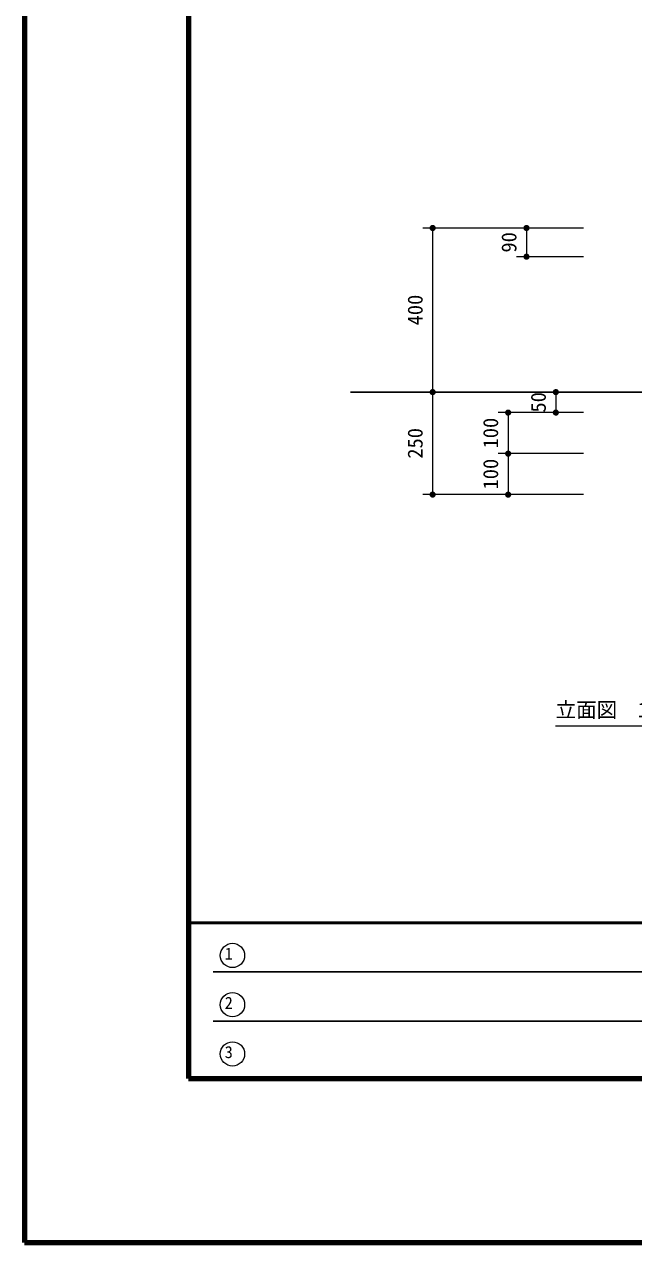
# Model space of a CAD drawing. Units: millimetres at full size, sheet at 1:20; some dimension numbers follow another scale. Extents: x 0 to 8400, y 0 to 5940.
# Drawn here: x 0 to 1485, y 0 to 2970 of the extents above; entities that cross this region are included whole.
import ezdxf
from ezdxf.enums import TextEntityAlignment as Align

# ---------------------------------------------------------------- set-up
doc = ezdxf.new("R2010")
doc.units = ezdxf.units.MM
doc.header["$LTSCALE"] = 20
for name, color, linetype, lineweight in [('D-STR-DIM\u3000寸法線、寸法値', 7, 'Continuous', 13), ('D-STR-HTXT\u3000旗上げ', 7, 'Continuous', 13), ('D-STR\u3000構造物外形線', 1, 'Continuous', 25), ('D-TTL-FRAM\u3000タイトル枠、凡例図枠', 2, 'Continuous', 50), ('D-TTL-LINE\u3000区切り線、罫線', 7, 'Continuous', 25), ('D-TTL-TXT\u3000文字列', 7, 'Continuous', 13), ('D-TTL\u3000外枠', 2, 'Continuous', 140)]:
    doc.layers.add(name, color=color, linetype=linetype, lineweight=lineweight)
doc.styles.add('ＭＳ ゴシック', font='')
doc.styles.get('ＭＳ ゴシック').set_extended_font_data('MS Gothic')

# ---------------------------------------------------------------- blocks, each defined once
blk = doc.blocks.new('filled_dot')
at = {"color": 0, "linetype": 'Continuous', "lineweight": -2, "const_width": 1.25}
blk.add_lwpolyline([(-0.625, 0, 1), (0.625, 0, 1)], format="xyb", close=True, dxfattribs=at)

msp = doc.modelspace()

# ---------------------------------------------------------------- linework, layer by layer
at = {"layer": 'D-STR-DIM\u3000寸法線、寸法値'}
for p, q in [((1363.08, 2473.55), (971.08, 2473.55)), ((995.08, 2473.55), (995.08, 2073.55)), ((1363.08, 2473.55), (1199.77, 2473.55)), ((1223.77, 2473.55), (1223.77, 2403.55)), ((1363.08, 2403.55), (1199.77, 2403.55)), ((1363.08, 2073.55), (971.08, 2073.55)), ((1363.08, 2073.55), (971.08, 2073.55)), ((995.08, 2073.55), (995.08, 1823.55)), ((1363.08, 2073.55), (1271.33, 2073.55)), ((1295.33, 2073.55), (1295.33, 2023.55)), ((1363.08, 2023.55), (1155.08, 2023.55)), ((1179.08, 2023.55), (1179.08, 1923.55)), ((1363.08, 2023.55), (1271.33, 2023.55)), ((1363.08, 1923.55), (1155.08, 1923.55)), ((1363.08, 1923.55), (1155.08, 1923.55)), ((1179.08, 1923.55), (1179.08, 1823.55)), ((1363.08, 1823.55), (971.08, 1823.55)), ((1363.08, 1823.55), (1155.08, 1823.55))]:
    msp.add_line(p, q, dxfattribs=at)
at = {"layer": 'D-STR-HTXT\u3000旗上げ'}
msp.add_line((1294.8, 1259.66), (1619.8, 1259.66), dxfattribs=at)
at = {"layer": 'D-STR\u3000構造物外形線'}
msp.add_line((795.08, 2073.55), (1718.87, 2073.55), dxfattribs=at)
at = {"layer": 'D-TTL-FRAM\u3000タイトル枠、凡例図枠'}
msp.add_lwpolyline([(400, 400), (8000, 400), (8000, 780), (400, 780)], close=True, dxfattribs=at)
at = {"layer": 'D-TTL-LINE\u3000区切り線、罫線'}
for p, q in [((2159.22, 660), (460, 660)), ((2159.22, 540), (460, 540))]:
    msp.add_line(p, q, dxfattribs=at)
at = {"layer": 'D-TTL-TXT\u3000文字列'}
for centre in [(507.2, 700.09), (507.2, 580.09), (507.2, 460.09)]:
    msp.add_circle(centre, 29.61, dxfattribs=at)
at = {"layer": 'D-TTL\u3000外枠'}
for points in [[(0, 0), (8400, 0), (8400, 5940), (0, 5940)], [(400, 400), (8000, 400), (8000, 5540), (400, 5540)]]:
    msp.add_lwpolyline(points, close=True, dxfattribs=at)

# ---------------------------------------------------------------- block references
at = {"layer": 'D-STR-DIM\u3000寸法線、寸法値', "xscale": 6, "yscale": 6}
for p, rotation in [((995.08, 2473.55), 270), ((1223.77, 2473.55), 270), ((1223.77, 2403.55), 90), ((995.08, 2073.55), 90), ((995.08, 2073.55), 270), ((1295.33, 2073.55), 270), ((1179.08, 2023.55), 270), ((1295.33, 2023.55), 90), ((1179.08, 1923.55), 90), ((1179.08, 1923.55), 270), ((995.08, 1823.55), 90), ((1179.08, 1823.55), 90)]:
    msp.add_blockref('filled_dot', p, dxfattribs=dict(at, rotation=rotation))

# ---------------------------------------------------------------- texts
at = {"layer": 'D-STR-DIM\u3000寸法線、寸法値', "style": 'ＭＳ ゴシック'}
for s, p in [('90', (1181.02, 2438.55)), ('400', (952.33, 2273.55)), ('50', (1252.58, 2048.55)), ('100', (1136.33, 1973.55)), ('250', (952.33, 1948.55)), ('100', (1136.33, 1873.55))]:
    msp.add_text(s, height=36.66, rotation=90, dxfattribs=at).set_placement(p, align=Align.MIDDLE_CENTER)
at = {"layer": 'D-STR-HTXT\u3000旗上げ', "style": 'ＭＳ ゴシック'}
msp.add_text('立面図\u30001：20', height=36.66, dxfattribs=at).set_placement((1294.8, 1269.66), align=Align.BOTTOM_LEFT)
at = {"layer": 'D-TTL-TXT\u3000文字列', "style": 'ＭＳ ゴシック'}
for s, p in [('1', (488.17, 681.08)), ('2', (488.17, 561.08)), ('3', (488.17, 441.08))]:
    msp.add_text(s, height=29.33, dxfattribs=at).set_placement(p, align=Align.BOTTOM_LEFT)

doc.saveas('drawing.dxf')
